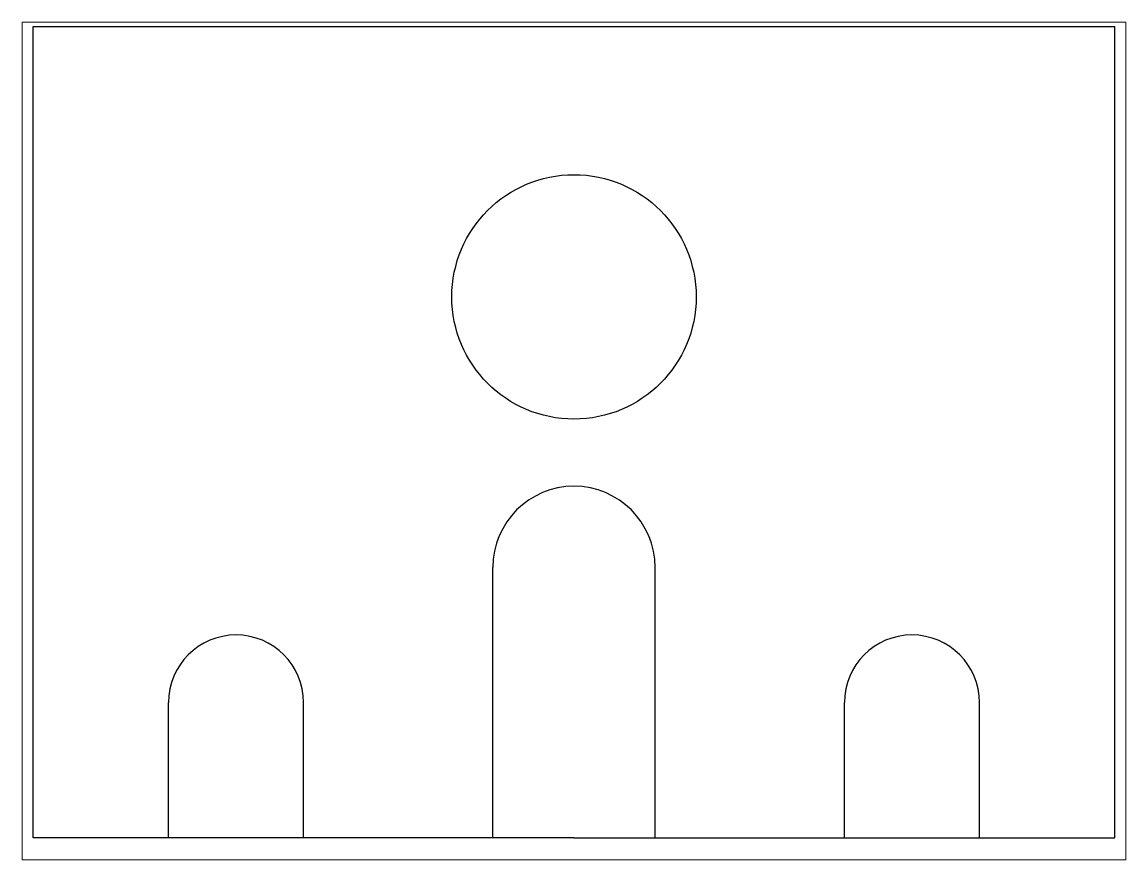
# Paper-space layout 'Layout1' of a CAD drawing. Header units: millimetres. Extents: x 26 to 231, y 20 to 176.
# The model-space entities are those that its viewports show. They can reach past a viewport. Long polylines and large blocks are cut down to what shows.
import ezdxf

# ---------------------------------------------------------------- set-up
doc = ezdxf.new("R2010")
doc.units = ezdxf.units.MM

msp = doc.modelspace()

# ---------------------------------------------------------------- linework, layer by layer
for p, q in [((-20, 0), (-20, 30)), ((-20, 30), (20, 30)), ((20, 0), (20, 30)), ((-3, 0), (-3, 10)), ((3, 0), (3, 10)), ((-15, 0), (-15, 5)), ((-10, 0), (-10, 5)), ((10, 0), (10, 5)), ((15, 0), (15, 5)), ((0, 0), (-20, 0)), ((0, 0), (20, 0))]:
    msp.add_line(p, q)
msp.add_circle((0, 20), 4.519)
for centre, radius, start in [((0, 10), 3, 360), ((-12.5, 5), 2.5, 0), ((12.5, 5), 2.5, 0)]:
    msp.add_arc(centre, radius, start, 180)

psp = doc.layouts.get("Layout1")

# ---------------------------------------------------------------- viewports
at = {"layer": '0', "view_target_point": (0, 15)}
psp.add_viewport(center=(128.5, 97.5), size=(205.6, 156), view_center_point=(0, -0.328), view_height=30.97903, dxfattribs=at)

doc.saveas('drawing.dxf')
